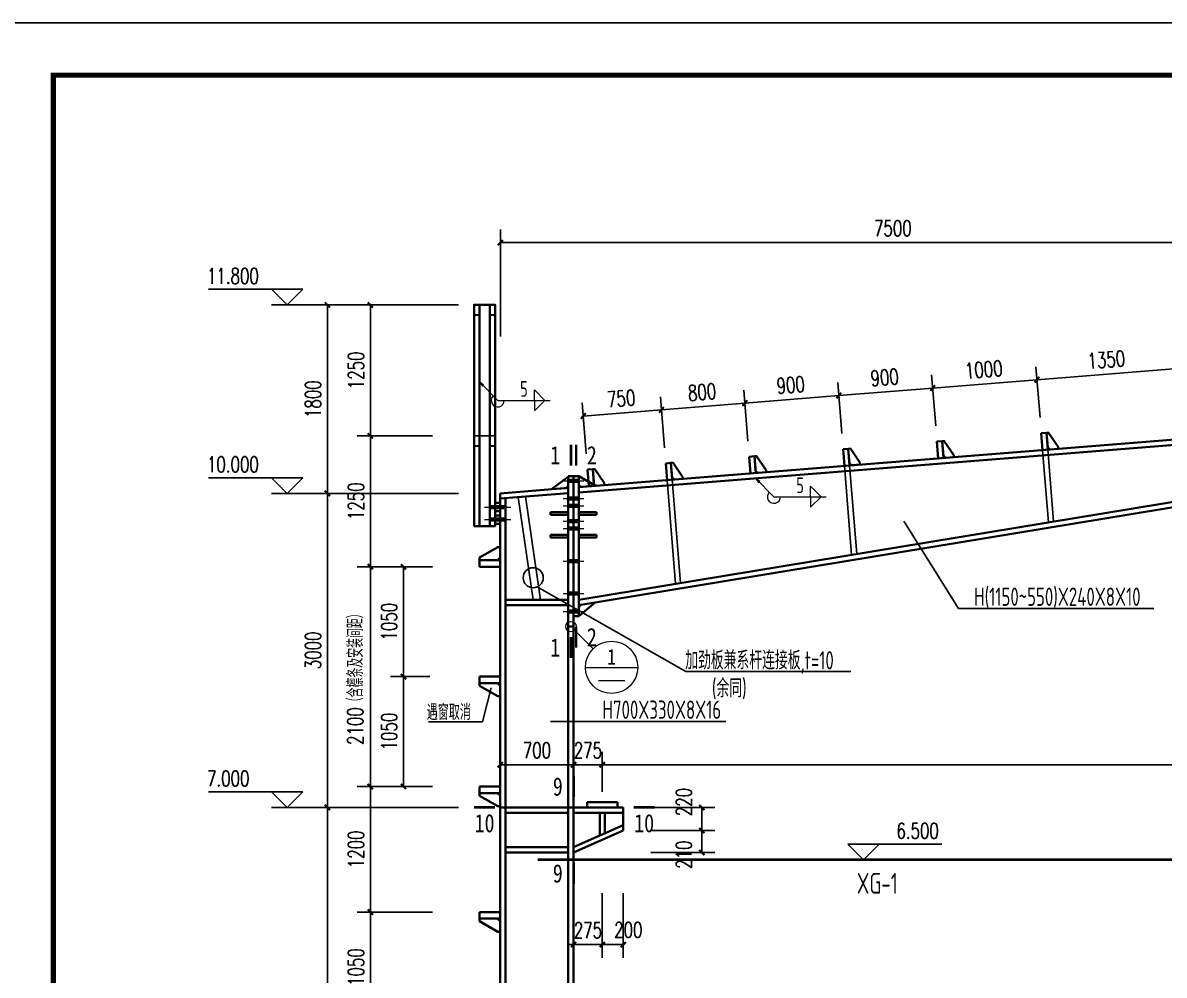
# Model space of a CAD drawing. Extents: x 14475413 to 15955882, y -732572 to -282951.
# Drawn here: x 15561660 to 15583471, y -554589 to -536394 of the extents above; entities that cross this region are included whole.
import ezdxf
from ezdxf.enums import TextEntityAlignment as Align

# ---------------------------------------------------------------- set-up
doc = ezdxf.new("R2010")
doc.units = 0
doc.header["$LTSCALE"] = 1000
doc.header["$MEASUREMENT"] = 0
doc.linetypes.add('DOTE', pattern=[2.42, 2, -0.2, 0.02, -0.2])
for name, color, linetype, lineweight in [('10', 7, 'Continuous', 35), ('114', 2, 'Continuous', 18), ('12', 2, 'Continuous', 35), ('14', 2, 'Continuous', 35), ('墙线__粗线', 7, 'Continuous', 18), ('焊缝标注', 9, 'Continuous', 18), ('索引符号标注', 9, 'Continuous', 18)]:
    doc.layers.add(name, color=color, linetype=linetype, lineweight=lineweight)
for name, color, linetype in [('3T_WOOD', 21, 'Continuous'), ('BALCONY', 6, 'Continuous'), ('FRAMING', 2, 'Continuous'), ('PUB_DIM', 3, 'Continuous'), ('PUB_TEXT', 7, 'Continuous'), ('TK', 4, 'Continuous')]:
    doc.layers.add(name, color=color, linetype=linetype)
doc.styles.add('_TCH_DIM', font='SIMPLEX', dxfattribs={"bigfont": 'GBCBIG'})
doc.styles.add('_TCH_DIM_T3', font='SIMPLEX', dxfattribs={"width": 0.705882, "bigfont": 'GBCBIG'})
doc.styles.add('FromPkpm', font='Pkpmeng', dxfattribs={"width": 0.7, "bigfont": 'hztxt'})
doc.styles.add('TSSD_Dimension', font='Tssdeng.shx', dxfattribs={"width": 0.7, "bigfont": 'hztxt.shx'})
doc.styles.add('TSSD_REIN', font='tssdeng.shx', dxfattribs={"width": 0.7, "bigfont": 'tssdchn.shx'})
doc.styles.add('图框字体', font='', dxfattribs={"width": 0.8})
doc.styles.add('宋体', font='', dxfattribs={"width": 0.8})
doc.styles.get('图框字体').set_extended_font_data('NSimSun')
doc.styles.get('宋体').set_extended_font_data('SimSun')
doc.dimstyles.new('_TCH_ARCH&&100', dxfattribs={"dimtxt": 297.5, "dimasz": 100, "dimexe": 250, "dimexo": 300, "dimgap": 126.25, "dimtad": 1, "dimdec": 0, "dimzin": 0, "dimdsep": 46, "dimtxsty": '_TCH_DIM_T3', "dimblk": 'ARCHTICK', "dimcen": 0.09, "dimclrt": 7, "dimazin": 2, "dimtfac": 1, "dimtdec": 0, "dimtix": 1, "dimtmove": 2, "dimatfit": 3, "dimfxl": 0, "dimtolj": 1, "dimtzin": 0, "dimarcsym": 0})

# ---------------------------------------------------------------- blocks, each defined once
blk = doc.blocks.new('w453w53')
at = {"layer": '12', "color": 4}
for p, q in [((473598, 1381074, -5700), (474078, 1381074, -5700)), ((473598, 1380924, -5700), (473598, 1381074, -5700)), ((473598, 1381074, -5700), (474078, 1381074, -5700)), ((474078, 1381074, -5700), (474078, 1380925, -5700)), ((473598, 1380924, -5700), (473598, 1380864, -5700)), ((473598, 1380864, -5700), (474019, 1380624, -5700)), ((474078, 1380865, -5700), (474018, 1380924, -5700)), ((474078, 1380625, -5700), (474078, 1380865, -5700)), ((474019, 1380624, -5700), (474078, 1380625, -5700))]:
    blk.add_line(p, q, dxfattribs=at)
at = {"layer": '12', "color": 4, "elevation": -5700}
blk.add_lwpolyline([(474078, 1380925), (473598, 1380925)], dxfattribs=at)
blk = doc.blocks.new('GeYuanFrame_70858531', base_point=(20.09, 4.53))
at = {"layer": 'TK'}
blk.add_lwpolyline([(20.09, 4.53), (20.09, 598.53), (1491.09, 598.53), (1491.09, 4.53)], close=True, dxfattribs=at)
at = {"layer": 'TK', "const_width": 1}
blk.add_lwpolyline([(45.09, 588.53), (1481.09, 588.53), (1481.09, 14.53), (45.09, 14.53)], close=True, dxfattribs=at)
blk = doc.blocks.new('_ArchTick')
at = {"color": 0, "linetype": 'ByBlock', "const_width": 0.4}
blk.add_lwpolyline([(-0.5, -0.5), (0.5, 0.5)], dxfattribs=at)
blk = doc.blocks.new('*D795')
at = {"layer": 'Defpoints', "color": 0}
for p in [(15567481, -551384), (15570284, -551384), (15570284, -565385)]:
    blk.add_point(p, dxfattribs=at)
at = {"layer": 'PUB_DIM', "color": 0, "lineweight": -2}
for p, q in [((15569984, -551384), (15567231, -551384)), ((15567481, -565385), (15567481, -551384)), ((15569984, -565385), (15567231, -565385))]:
    blk.add_line(p, q, dxfattribs=at)
at = {"layer": 'PUB_DIM', "color": 0, "lineweight": -2, "xscale": 100, "yscale": 100, "zscale": 100}
for p, rotation in [((15567481, -551384), 90), ((15567481, -565385), 270)]:
    blk.add_blockref('_ArchTick', p, dxfattribs=dict(at, rotation=rotation))
at = {"layer": 'PUB_DIM', "color": 7, "insert": (15567206, -558385), "char_height": 297.5, "attachment_point": 5, "rotation": 90, "style": '_TCH_DIM_T3'}
blk.add_mtext('\\A1;7000', dxfattribs=at)
blk = doc.blocks.new('*D796')
at = {"layer": 'Defpoints', "color": 0}
for p in [(15567481, -545384), (15570284, -545384), (15570284, -551384)]:
    blk.add_point(p, dxfattribs=at)
at = {"layer": 'PUB_DIM', "color": 0, "lineweight": -2}
for p, q in [((15569984, -545384), (15567231, -545384)), ((15567481, -551384), (15567481, -545384)), ((15569984, -551384), (15567231, -551384))]:
    blk.add_line(p, q, dxfattribs=at)
at = {"layer": 'PUB_DIM', "color": 0, "lineweight": -2, "xscale": 100, "yscale": 100, "zscale": 100}
for p, rotation in [((15567481, -545384), 90), ((15567481, -551384), 270)]:
    blk.add_blockref('_ArchTick', p, dxfattribs=dict(at, rotation=rotation))
at = {"layer": 'PUB_DIM', "color": 7, "insert": (15567206, -548384), "char_height": 297.5, "attachment_point": 5, "rotation": 90, "style": '_TCH_DIM_T3'}
blk.add_mtext('\\A1;3000', dxfattribs=at)
blk = doc.blocks.new('*D797')
at = {"layer": 'Defpoints', "color": 0}
for p in [(15567481, -541784), (15570284, -541784), (15570284, -545384)]:
    blk.add_point(p, dxfattribs=at)
at = {"layer": 'PUB_DIM', "color": 0, "lineweight": -2}
for p, q in [((15569984, -541784), (15567231, -541784)), ((15567481, -545384), (15567481, -541784)), ((15569984, -545384), (15567231, -545384))]:
    blk.add_line(p, q, dxfattribs=at)
at = {"layer": 'PUB_DIM', "color": 0, "lineweight": -2, "xscale": 100, "yscale": 100, "zscale": 100}
for p, rotation in [((15567481, -541784), 90), ((15567481, -545384), 270)]:
    blk.add_blockref('_ArchTick', p, dxfattribs=dict(at, rotation=rotation))
at = {"layer": 'PUB_DIM', "color": 7, "insert": (15567206, -543584), "char_height": 297.5, "attachment_point": 5, "rotation": 90, "style": '_TCH_DIM_T3'}
blk.add_mtext('\\A1;1800', dxfattribs=at)
blk = doc.blocks.new('*D801')
at = {"layer": 'Defpoints', "color": 0}
for p in [(15568301, -553385), (15569789, -553385), (15569789, -555485)]:
    blk.add_point(p, dxfattribs=at)
at = {"layer": 'PUB_DIM', "color": 0, "lineweight": -2}
for p, q in [((15569489, -553385), (15568051, -553385)), ((15568301, -555485), (15568301, -553385)), ((15569489, -555485), (15568051, -555485))]:
    blk.add_line(p, q, dxfattribs=at)
at = {"layer": 'PUB_DIM', "color": 0, "lineweight": -2, "xscale": 100, "yscale": 100, "zscale": 100}
for p, rotation in [((15568301, -553385), 90), ((15568301, -555485), 270)]:
    blk.add_blockref('_ArchTick', p, dxfattribs=dict(at, rotation=rotation))
at = {"layer": 'PUB_DIM', "color": 7, "insert": (15568026, -554435), "char_height": 297.5, "attachment_point": 5, "rotation": 90, "style": '_TCH_DIM_T3'}
blk.add_mtext('\\A1;1050', dxfattribs=at)
blk = doc.blocks.new('*D802')
at = {"layer": 'Defpoints', "color": 0}
for p in [(15568301, -550985), (15569789, -550985), (15569789, -553385)]:
    blk.add_point(p, dxfattribs=at)
at = {"layer": 'PUB_DIM', "color": 0, "lineweight": -2}
for p, q in [((15569489, -550985), (15568051, -550985)), ((15568301, -553385), (15568301, -550985)), ((15569489, -553385), (15568051, -553385))]:
    blk.add_line(p, q, dxfattribs=at)
at = {"layer": 'PUB_DIM', "color": 0, "lineweight": -2, "xscale": 100, "yscale": 100, "zscale": 100}
for p, rotation in [((15568301, -550985), 90), ((15568301, -553385), 270)]:
    blk.add_blockref('_ArchTick', p, dxfattribs=dict(at, rotation=rotation))
at = {"layer": 'PUB_DIM', "color": 7, "insert": (15568026, -552185), "char_height": 297.5, "attachment_point": 5, "rotation": 90, "style": '_TCH_DIM_T3'}
blk.add_mtext('\\A1;1200', dxfattribs=at)
blk = doc.blocks.new('*D803')
at = {"layer": 'Defpoints', "color": 0}
for p in [(15568301, -546785), (15569789, -546785), (15569789, -550985)]:
    blk.add_point(p, dxfattribs=at)
at = {"layer": 'PUB_DIM', "color": 0, "lineweight": -2}
for p, q in [((15569489, -546785), (15568051, -546785)), ((15568301, -550985), (15568301, -546785)), ((15569489, -550985), (15568051, -550985))]:
    blk.add_line(p, q, dxfattribs=at)
at = {"layer": 'PUB_DIM', "color": 0, "lineweight": -2, "xscale": 100, "yscale": 100, "zscale": 100}
for p, rotation in [((15568301, -546785), 90), ((15568301, -550985), 270)]:
    blk.add_blockref('_ArchTick', p, dxfattribs=dict(at, rotation=rotation))
at = {"layer": 'PUB_DIM', "color": 7, "insert": (15568016, -548885), "char_height": 297.5, "attachment_point": 5, "rotation": 90, "style": '_TCH_DIM_T3'}
blk.add_mtext('\\A1;2100（含檩条及安装间距）', dxfattribs=at)
blk = doc.blocks.new('*D804')
at = {"layer": 'Defpoints', "color": 0}
for p in [(15568301, -544285), (15569789, -544285), (15569789, -546785)]:
    blk.add_point(p, dxfattribs=at)
at = {"layer": 'PUB_DIM', "color": 0, "lineweight": -2}
for p, q in [((15569489, -544285), (15568051, -544285)), ((15568301, -546785), (15568301, -544285)), ((15569489, -546785), (15568051, -546785))]:
    blk.add_line(p, q, dxfattribs=at)
at = {"layer": 'PUB_DIM', "color": 0, "lineweight": -2, "xscale": 100, "yscale": 100, "zscale": 100}
for p, rotation in [((15568301, -544285), 90), ((15568301, -546785), 270)]:
    blk.add_blockref('_ArchTick', p, dxfattribs=dict(at, rotation=rotation))
at = {"layer": 'PUB_DIM', "color": 7, "insert": (15568026, -545535), "char_height": 297.5, "attachment_point": 5, "rotation": 90, "style": '_TCH_DIM_T3'}
blk.add_mtext('\\A1;1250', dxfattribs=at)
blk = doc.blocks.new('*D805')
at = {"layer": 'Defpoints', "color": 0}
for p in [(15568301, -541784), (15569789, -541784), (15569789, -544285)]:
    blk.add_point(p, dxfattribs=at)
at = {"layer": 'PUB_DIM', "color": 0, "lineweight": -2}
for p, q in [((15569489, -541784), (15568051, -541784)), ((15568301, -544285), (15568301, -541784)), ((15569489, -544285), (15568051, -544285))]:
    blk.add_line(p, q, dxfattribs=at)
at = {"layer": 'PUB_DIM', "color": 0, "lineweight": -2, "xscale": 100, "yscale": 100, "zscale": 100}
for p, rotation in [((15568301, -541784), 90), ((15568301, -544285), 270)]:
    blk.add_blockref('_ArchTick', p, dxfattribs=dict(at, rotation=rotation))
at = {"layer": 'PUB_DIM', "color": 7, "insert": (15568026, -543034), "char_height": 297.5, "attachment_point": 5, "rotation": 90, "style": '_TCH_DIM_T3'}
blk.add_mtext('\\A1;1250', dxfattribs=at)
blk = doc.blocks.new('*D808')
at = {"layer": 'Defpoints', "color": 0}
for p in [(15568935, -546785), (15569736, -546785), (15569736, -548885)]:
    blk.add_point(p, dxfattribs=at)
at = {"layer": 'PUB_DIM', "color": 0, "lineweight": -2}
for p, q in [((15569436, -546785), (15568685, -546785)), ((15568935, -548885), (15568935, -546785)), ((15569436, -548885), (15568685, -548885))]:
    blk.add_line(p, q, dxfattribs=at)
at = {"layer": 'PUB_DIM', "color": 0, "lineweight": -2, "xscale": 100, "yscale": 100, "zscale": 100}
for p, rotation in [((15568935, -546785), 90), ((15568935, -548885), 270)]:
    blk.add_blockref('_ArchTick', p, dxfattribs=dict(at, rotation=rotation))
at = {"layer": 'PUB_DIM', "color": 7, "insert": (15568660, -547835), "char_height": 297.5, "attachment_point": 5, "rotation": 90, "style": '_TCH_DIM_T3'}
blk.add_mtext('\\A1;1050', dxfattribs=at)
blk = doc.blocks.new('*D809')
at = {"layer": 'Defpoints', "color": 0}
for p in [(15568935, -548885), (15569736, -548885), (15569736, -550985)]:
    blk.add_point(p, dxfattribs=at)
at = {"layer": 'PUB_DIM', "color": 0, "lineweight": -2}
for p, q in [((15569436, -548885), (15568685, -548885)), ((15568935, -550985), (15568935, -548885)), ((15569436, -550985), (15568685, -550985))]:
    blk.add_line(p, q, dxfattribs=at)
at = {"layer": 'PUB_DIM', "color": 0, "lineweight": -2, "xscale": 100, "yscale": 100, "zscale": 100}
for p, rotation in [((15568935, -548885), 90), ((15568935, -550985), 270)]:
    blk.add_blockref('_ArchTick', p, dxfattribs=dict(at, rotation=rotation))
at = {"layer": 'PUB_DIM', "color": 7, "insert": (15568660, -549935), "char_height": 297.5, "attachment_point": 5, "rotation": 90, "style": '_TCH_DIM_T3'}
blk.add_mtext('\\A1;1050', dxfattribs=at)
blk = doc.blocks.new('*D825')
at = {"layer": 'Defpoints', "color": 0}
for p in [(15573362, -551384), (15574636, -551384), (15573362, -551824)]:
    blk.add_point(p, dxfattribs=at)
at = {"layer": 'PUB_DIM', "color": 0, "lineweight": -2}
for p, q in [((15573662, -551384), (15574886, -551384)), ((15574636, -551824), (15574636, -551384)), ((15573662, -551824), (15574886, -551824))]:
    blk.add_line(p, q, dxfattribs=at)
at = {"layer": 'PUB_DIM', "color": 0, "lineweight": -2, "xscale": 100, "yscale": 100, "zscale": 100}
for p, rotation in [((15574636, -551384), 90), ((15574636, -551824), 270)]:
    blk.add_blockref('_ArchTick', p, dxfattribs=dict(at, rotation=rotation))
at = {"layer": 'PUB_DIM', "color": 7, "insert": (15574291, -551281), "char_height": 297.5, "attachment_point": 5, "rotation": 90, "style": '_TCH_DIM_T3'}
blk.add_mtext('\\A1;220', dxfattribs=at)
blk = doc.blocks.new('*D826')
at = {"layer": 'Defpoints', "color": 0}
for p in [(15573362, -551824), (15574636, -551824), (15573362, -552244)]:
    blk.add_point(p, dxfattribs=at)
at = {"layer": 'PUB_DIM', "color": 0, "lineweight": -2}
for p, q in [((15573662, -551824), (15574886, -551824)), ((15574636, -552244), (15574636, -551824)), ((15573662, -552244), (15574886, -552244))]:
    blk.add_line(p, q, dxfattribs=at)
at = {"layer": 'PUB_DIM', "color": 0, "lineweight": -2, "xscale": 100, "yscale": 100, "zscale": 100}
for p, rotation in [((15574636, -551824), 90), ((15574636, -552244), 270)]:
    blk.add_blockref('_ArchTick', p, dxfattribs=dict(at, rotation=rotation))
at = {"layer": 'PUB_DIM', "color": 7, "insert": (15574291, -552287), "char_height": 297.5, "attachment_point": 5, "rotation": 90, "style": '_TCH_DIM_T3'}
blk.add_mtext('\\A1;210', dxfattribs=at)
blk = doc.blocks.new('*D827')
at = {"layer": 'Defpoints', "color": 0}
for p in [(15572734, -552719), (15573134, -552719), (15573134, -554005)]:
    blk.add_point(p, dxfattribs=at)
at = {"layer": 'PUB_DIM', "color": 0, "lineweight": -2}
for p, q in [((15572734, -553019), (15572734, -554255)), ((15573134, -553019), (15573134, -554255)), ((15572734, -554005), (15573134, -554005))]:
    blk.add_line(p, q, dxfattribs=at)
at = {"layer": 'PUB_DIM', "color": 0, "lineweight": -2, "xscale": 100, "yscale": 100, "zscale": 100, "rotation": 180}
blk.add_blockref('_ArchTick', (15572734, -554005), dxfattribs=at)
at = {"layer": 'PUB_DIM', "color": 0, "lineweight": -2, "xscale": 100, "yscale": 100, "zscale": 100}
blk.add_blockref('_ArchTick', (15573134, -554005), dxfattribs=at)
at = {"layer": 'PUB_DIM', "color": 7, "insert": (15573231, -553723), "char_height": 297.5, "attachment_point": 5, "style": '_TCH_DIM_T3'}
blk.add_mtext('\\A1;200', dxfattribs=at)
blk = doc.blocks.new('*D828')
at = {"layer": 'Defpoints', "color": 0}
for p in [(15572184, -552719), (15572734, -552719), (15572734, -554005)]:
    blk.add_point(p, dxfattribs=at)
at = {"layer": 'PUB_DIM', "color": 0, "lineweight": -2}
for p, q in [((15572184, -553019), (15572184, -554255)), ((15572734, -553019), (15572734, -554255)), ((15572184, -554005), (15572084, -554005)), ((15572184, -554005), (15572734, -554005)), ((15572734, -554005), (15572834, -554005))]:
    blk.add_line(p, q, dxfattribs=at)
at = {"layer": 'PUB_DIM', "color": 0, "lineweight": -2, "xscale": 100, "yscale": 100, "zscale": 100}
blk.add_blockref('_ArchTick', (15572184, -554005), dxfattribs=at)
at = {"layer": 'PUB_DIM', "color": 0, "lineweight": -2, "xscale": 100, "yscale": 100, "zscale": 100, "rotation": 180}
blk.add_blockref('_ArchTick', (15572734, -554005), dxfattribs=at)
at = {"layer": 'PUB_DIM', "color": 7, "insert": (15572459, -553730), "char_height": 297.5, "attachment_point": 5, "style": '_TCH_DIM_T3'}
blk.add_mtext('\\A1;275', dxfattribs=at)
blk = doc.blocks.new('*D843')
at = {"layer": 'Defpoints', "color": 0}
for p in [(15572184, -550569), (15570784, -551384), (15572184, -551384)]:
    blk.add_point(p, dxfattribs=at)
at = {"layer": 'PUB_DIM', "color": 0, "lineweight": -2}
for p, q in [((15570784, -551084), (15570784, -550319)), ((15572184, -551084), (15572184, -550319)), ((15570784, -550569), (15572184, -550569))]:
    blk.add_line(p, q, dxfattribs=at)
at = {"layer": 'PUB_DIM', "color": 0, "lineweight": -2, "xscale": 100, "yscale": 100, "zscale": 100, "rotation": 180}
blk.add_blockref('_ArchTick', (15570784, -550569), dxfattribs=at)
at = {"layer": 'PUB_DIM', "color": 0, "lineweight": -2, "xscale": 100, "yscale": 100, "zscale": 100}
blk.add_blockref('_ArchTick', (15572184, -550569), dxfattribs=at)
at = {"layer": 'PUB_DIM', "color": 7, "insert": (15571484, -550294), "char_height": 297.5, "attachment_point": 5, "style": '_TCH_DIM_T3'}
blk.add_mtext('\\A1;700', dxfattribs=at)
blk = doc.blocks.new('*D844')
at = {"layer": 'Defpoints', "color": 0}
for p in [(15572734, -550569), (15572184, -551384), (15572734, -551384)]:
    blk.add_point(p, dxfattribs=at)
at = {"layer": 'PUB_DIM', "color": 0, "lineweight": -2}
for p, q in [((15572184, -551084), (15572184, -550319)), ((15572734, -551084), (15572734, -550319)), ((15572184, -550569), (15572084, -550569)), ((15572184, -550569), (15572734, -550569)), ((15572734, -550569), (15572834, -550569))]:
    blk.add_line(p, q, dxfattribs=at)
at = {"layer": 'PUB_DIM', "color": 0, "lineweight": -2, "xscale": 100, "yscale": 100, "zscale": 100}
blk.add_blockref('_ArchTick', (15572184, -550569), dxfattribs=at)
at = {"layer": 'PUB_DIM', "color": 0, "lineweight": -2, "xscale": 100, "yscale": 100, "zscale": 100, "rotation": 180}
blk.add_blockref('_ArchTick', (15572734, -550569), dxfattribs=at)
at = {"layer": 'PUB_DIM', "color": 7, "insert": (15572459, -550294), "char_height": 297.5, "attachment_point": 5, "style": '_TCH_DIM_T3'}
blk.add_mtext('\\A1;275', dxfattribs=at)
blk = doc.blocks.new('*D845')
at = {"layer": 'Defpoints', "color": 0}
for p in [(15629734, -550569), (15572734, -551384), (15629734, -551384)]:
    blk.add_point(p, dxfattribs=at)
at = {"layer": 'PUB_DIM', "color": 0, "lineweight": -2}
for p, q in [((15572734, -551084), (15572734, -550319)), ((15629734, -551084), (15629734, -550319)), ((15572734, -550569), (15629734, -550569))]:
    blk.add_line(p, q, dxfattribs=at)
at = {"layer": 'PUB_DIM', "color": 0, "lineweight": -2, "xscale": 100, "yscale": 100, "zscale": 100, "rotation": 180}
blk.add_blockref('_ArchTick', (15572734, -550569), dxfattribs=at)
at = {"layer": 'PUB_DIM', "color": 0, "lineweight": -2, "xscale": 100, "yscale": 100, "zscale": 100}
blk.add_blockref('_ArchTick', (15629734, -550569), dxfattribs=at)
at = {"layer": 'PUB_DIM', "color": 7, "insert": (15601234, -550294), "char_height": 297.5, "attachment_point": 5, "style": '_TCH_DIM_T3'}
blk.add_mtext('\\A1;28500', dxfattribs=at)
blk = doc.blocks.new('*D852')
at = {"layer": 'Defpoints', "color": 0}
for p in [(15573864, -543787), (15573946, -544810), (15572451, -544930)]:
    blk.add_point(p, dxfattribs=at)
at = {"layer": 'PUB_DIM', "color": 0, "lineweight": -2}
for p, q in [((15573922, -544511), (15573844, -543537)), ((15572427, -544631), (15572349, -543657)), ((15572369, -543906), (15573864, -543787))]:
    blk.add_line(p, q, dxfattribs=at)
at = {"layer": 'PUB_DIM', "color": 0, "lineweight": -2, "xscale": 100, "yscale": 100, "zscale": 100}
for p, rotation in [((15573864, -543787), 4.577762050040991), ((15572369, -543906), 184.577762050041)]:
    blk.add_blockref('_ArchTick', p, dxfattribs=dict(at, rotation=rotation))
at = {"layer": 'PUB_DIM', "color": 7, "insert": (15573095, -543572), "char_height": 297.5, "attachment_point": 5, "rotation": 4.5778, "style": '_TCH_DIM_T3'}
blk.add_mtext('\\A1;750', dxfattribs=at)
blk = doc.blocks.new('*D853')
at = {"layer": 'Defpoints', "color": 0}
for p in [(15575459, -543659), (15573946, -544810), (15575541, -544683)]:
    blk.add_point(p, dxfattribs=at)
at = {"layer": 'PUB_DIM', "color": 0, "lineweight": -2}
for p, q in [((15573922, -544511), (15573844, -543537)), ((15575517, -544384), (15575439, -543410)), ((15573864, -543787), (15575459, -543659))]:
    blk.add_line(p, q, dxfattribs=at)
at = {"layer": 'PUB_DIM', "color": 0, "lineweight": -2, "xscale": 100, "yscale": 100, "zscale": 100}
for p, rotation in [((15573864, -543787), 184.5777620500376), ((15575459, -543659), 4.577762050037607)]:
    blk.add_blockref('_ArchTick', p, dxfattribs=dict(at, rotation=rotation))
at = {"layer": 'PUB_DIM', "color": 7, "insert": (15574640, -543449), "char_height": 297.5, "attachment_point": 5, "rotation": 4.5778, "style": '_TCH_DIM_T3'}
blk.add_mtext('\\A1;800', dxfattribs=at)
blk = doc.blocks.new('*D854')
at = {"layer": 'Defpoints', "color": 0}
for p in [(15577254, -543515), (15577336, -544539), (15575541, -544683)]:
    blk.add_point(p, dxfattribs=at)
at = {"layer": 'PUB_DIM', "color": 0, "lineweight": -2}
for p, q in [((15577312, -544240), (15577234, -543266)), ((15575517, -544384), (15575439, -543410)), ((15575459, -543659), (15577254, -543515))]:
    blk.add_line(p, q, dxfattribs=at)
at = {"layer": 'PUB_DIM', "color": 0, "lineweight": -2, "xscale": 100, "yscale": 100, "zscale": 100}
for p, rotation in [((15577254, -543515), 4.577762050038204), ((15575459, -543659), 184.5777620500382)]:
    blk.add_blockref('_ArchTick', p, dxfattribs=dict(at, rotation=rotation))
at = {"layer": 'PUB_DIM', "color": 7, "insert": (15576334, -543313), "char_height": 297.5, "attachment_point": 5, "rotation": 4.5778, "style": '_TCH_DIM_T3'}
blk.add_mtext('\\A1;900', dxfattribs=at)
blk = doc.blocks.new('*D855')
at = {"layer": 'Defpoints', "color": 0}
for p in [(15579048, -543372), (15579130, -544395), (15577336, -544539)]:
    blk.add_point(p, dxfattribs=at)
at = {"layer": 'PUB_DIM', "color": 0, "lineweight": -2}
for p, q in [((15577312, -544240), (15577234, -543266)), ((15579106, -544096), (15579028, -543122)), ((15577254, -543515), (15579048, -543372))]:
    blk.add_line(p, q, dxfattribs=at)
at = {"layer": 'PUB_DIM', "color": 0, "lineweight": -2, "xscale": 100, "yscale": 100, "zscale": 100}
for p, rotation in [((15579048, -543372), 4.57776205003912), ((15577254, -543515), 184.5777620500391)]:
    blk.add_blockref('_ArchTick', p, dxfattribs=dict(at, rotation=rotation))
at = {"layer": 'PUB_DIM', "color": 7, "insert": (15578129, -543169), "char_height": 297.5, "attachment_point": 5, "rotation": 4.5778, "style": '_TCH_DIM_T3'}
blk.add_mtext('\\A1;900', dxfattribs=at)
blk = doc.blocks.new('*D856')
at = {"layer": 'Defpoints', "color": 0}
for p in [(15581041, -543212), (15579130, -544395), (15581123, -544236)]:
    blk.add_point(p, dxfattribs=at)
at = {"layer": 'PUB_DIM', "color": 0, "lineweight": -2}
for p, q in [((15581099, -543937), (15581021, -542963)), ((15579106, -544096), (15579028, -543122)), ((15579048, -543372), (15581041, -543212))]:
    blk.add_line(p, q, dxfattribs=at)
at = {"layer": 'PUB_DIM', "color": 0, "lineweight": -2, "xscale": 100, "yscale": 100, "zscale": 100}
for p, rotation in [((15579048, -543372), 184.5777620500373), ((15581041, -543212), 4.577762050037352)]:
    blk.add_blockref('_ArchTick', p, dxfattribs=dict(at, rotation=rotation))
at = {"layer": 'PUB_DIM', "color": 7, "insert": (15580023, -543018), "char_height": 297.5, "attachment_point": 5, "rotation": 4.5778, "style": '_TCH_DIM_T3'}
blk.add_mtext('\\A1;1000', dxfattribs=at)
blk = doc.blocks.new('*D857')
at = {"layer": 'Defpoints', "color": 0}
for p in [(15583733, -542996), (15583815, -544020), (15581123, -544236)]:
    blk.add_point(p, dxfattribs=at)
at = {"layer": 'PUB_DIM', "color": 0, "lineweight": -2}
for p, q in [((15583791, -543721), (15583713, -542747)), ((15581099, -543937), (15581021, -542963)), ((15581041, -543212), (15583733, -542996))]:
    blk.add_line(p, q, dxfattribs=at)
at = {"layer": 'PUB_DIM', "color": 0, "lineweight": -2, "xscale": 100, "yscale": 100, "zscale": 100}
for p, rotation in [((15583733, -542996), 4.57776205003879), ((15581041, -543212), 184.5777620500388)]:
    blk.add_blockref('_ArchTick', p, dxfattribs=dict(at, rotation=rotation))
at = {"layer": 'PUB_DIM', "color": 7, "insert": (15582365, -542830), "char_height": 297.5, "attachment_point": 5, "rotation": 4.5778, "style": '_TCH_DIM_T3'}
blk.add_mtext('\\A1;1350', dxfattribs=at)
blk = doc.blocks.new('*D876')
at = {"layer": 'Defpoints', "color": 0}
for p in [(15585786, -540593), (15570786, -542684), (15585786, -542684)]:
    blk.add_point(p, dxfattribs=at)
at = {"layer": 'PUB_DIM', "color": 0, "lineweight": -2}
for p, q in [((15570786, -542384), (15570786, -540343)), ((15585786, -542384), (15585786, -540343)), ((15570786, -540593), (15585786, -540593))]:
    blk.add_line(p, q, dxfattribs=at)
at = {"layer": 'PUB_DIM', "color": 0, "lineweight": -2, "xscale": 100, "yscale": 100, "zscale": 100, "rotation": 180}
blk.add_blockref('_ArchTick', (15570786, -540593), dxfattribs=at)
at = {"layer": 'PUB_DIM', "color": 0, "lineweight": -2, "xscale": 100, "yscale": 100, "zscale": 100}
blk.add_blockref('_ArchTick', (15585786, -540593), dxfattribs=at)
at = {"layer": 'PUB_DIM', "color": 7, "insert": (15578286, -540318), "char_height": 297.5, "attachment_point": 5, "style": '_TCH_DIM_T3'}
blk.add_mtext('\\A1;7500', dxfattribs=at)

msp = doc.modelspace()

# ---------------------------------------------------------------- hatches: boundary and pattern name
at = {"layer": '焊缝标注'}
for points in [[(15570383.8, -543253.3), (15570443.7, -543334.8), (15570464.9, -543313.6)], [(15575660.8, -545094.6), (15575720.7, -545176.1), (15575741.9, -545154.9)]]:
    msp.add_hatch(color=256, dxfattribs=at).paths.add_polyline_path(points)

# ---------------------------------------------------------------- linework, layer by layer
at = {"color": 3, "lineweight": 35, "ltscale": 100}
for p, q in [((15570283.8, -546008.7), (15570283.8, -541784.5)), ((15570283.8, -541784.5), (15570383.8, -541784.5)), ((15570283.8, -541784.5), (15570683.8, -541784.5)), ((15570383.8, -546008.7), (15570383.8, -541784.5)), ((15570583.8, -546008.7), (15570583.8, -541784.5)), ((15570583.8, -541784.5), (15570683.8, -541784.5)), ((15570683.8, -546008.7), (15570683.8, -541784.5)), ((15572283.8, -545264.5), (15585783.8, -544184.5)), ((15572283.8, -545364.8), (15585791.8, -544284.1)), ((15572283.8, -547418.2), (15585863.5, -545180.9)), ((15572283.8, -547519.5), (15585871.5, -545280.9)), ((15570783.8, -545484.8), (15570883.8, -545476.8)), ((15570783.8, -551384.5), (15570783.8, -545484.8)), ((15570883.8, -551384.5), (15570883.8, -545476.8)), ((15570283.8, -546008.7), (15570683.8, -546008.7)), ((15572083.8, -551384.5), (15572083.8, -547929.5)), ((15572083.8, -547929.5), (15572183.8, -547929.5)), ((15572183.8, -551384.5), (15572183.8, -547929.5)), ((15570783.8, -565284.5), (15570783.8, -551384.5)), ((15570783.8, -551384.5), (15570883.8, -551384.5)), ((15570883.8, -565284.5), (15570883.8, -551384.5)), ((15570883.8, -551384.5), (15572083.8, -551384.5)), ((15572083.8, -565284.5), (15572083.8, -551384.5)), ((15572083.8, -551384.5), (15572183.8, -551384.5)), ((15572183.8, -565284.5), (15572183.8, -551384.5))]:
    msp.add_line(p, q, dxfattribs=at)
at = {"const_width": 37.7}
for points in [[(15570383.8, -541978.3), (15570283.8, -541978.3), (15570283.8, -541784.5), (15570683.8, -541784.5), (15570683.8, -541978.3), (15570586.5, -541978.3)], [(15570383.8, -544478.3), (15570283.8, -544478.3), (15570283.8, -544284.5), (15570683.8, -544284.5), (15570683.8, -544478.3), (15570586.5, -544478.3)]]:
    msp.add_lwpolyline(points, dxfattribs=at)
at = {"layer": '10', "lineweight": 35, "ltscale": 100, "const_width": 50}
for points in [[(15572133.8, -544454), (15572133.8, -544854)], [(15572233.8, -544454), (15572233.8, -544854)], [(15572233.8, -548329.5), (15572233.8, -547929.5)], [(15572133.8, -548529.5), (15572133.8, -548129.5)], [(15572183.8, -550784.5), (15572183.8, -551184.5)], [(15570283.8, -551384.5), (15570683.8, -551384.5)], [(15573733.8, -551384.5), (15573333.8, -551384.5)], [(15572183.8, -552844.5), (15572183.8, -552444.5)]]:
    msp.add_lwpolyline(points, dxfattribs=at)
at = {"layer": '114', "lineweight": 18, "ltscale": 100}
for p, q in [((15571983.8, -545144.5), (15572383.8, -545144.5)), ((15571983.8, -545484.8), (15572383.8, -545484.8)), ((15570483.8, -545644.8), (15570983.8, -545644.8)), ((15571983.8, -545624.8), (15572383.8, -545624.8)), ((15570483.8, -545884.8), (15570983.8, -545884.8)), ((15571983.8, -545914.8), (15572383.8, -545914.8)), ((15571983.8, -546054.8), (15572383.8, -546054.8)), ((15571983.8, -546676.8), (15572383.8, -546676.8)), ((15571983.8, -547298.2), (15572383.8, -547298.2)), ((15571983.8, -547639.5), (15572383.8, -547639.5))]:
    msp.add_line(p, q, dxfattribs=at)
at = {"layer": '114', "color": 1, "lineweight": 70, "ltscale": 100}
for p, q in [((15572083.8, -545144.5), (15572283.8, -545144.5)), ((15572083.8, -545484.8), (15572283.8, -545484.8)), ((15570583.8, -545644.8), (15570883.8, -545644.8)), ((15572083.8, -545624.8), (15572283.8, -545624.8)), ((15570583.8, -545884.8), (15570883.8, -545884.8)), ((15572083.8, -545914.8), (15572283.8, -545914.8)), ((15572083.8, -546054.8), (15572283.8, -546054.8)), ((15572083.8, -546676.8), (15572283.8, -546676.8)), ((15572083.8, -547298.2), (15572283.8, -547298.2)), ((15572083.8, -547639.5), (15572283.8, -547639.5))]:
    msp.add_line(p, q, dxfattribs=at)
at = {"layer": '12', "lineweight": 35, "ltscale": 100}
for p, q in [((15579229.4, -544387.8), (15579129.8, -544395.8)), ((15579129.8, -544395.8), (15579155.3, -544714.7)), ((15579254.9, -544706.8), (15579229.4, -544387.8)), ((15581223.1, -544228.3), (15581123.4, -544236.3)), ((15581123.4, -544236.3), (15581148.9, -544555.2)), ((15581248.6, -544547.3), (15581223.1, -544228.3)), ((15577435.2, -544531.3), (15577335.5, -544539.3)), ((15577335.5, -544539.3), (15577361, -544858.3)), ((15577460.7, -544850.3), (15577435.2, -544531.3)), ((15581148.9, -544555.2), (15581248.6, -544547.3)), ((15574046, -544802.5), (15573946.3, -544810.5)), ((15573946.3, -544810.5), (15573971.8, -545129.4)), ((15574071.5, -545121.5), (15574046, -544802.5)), ((15575640.9, -544674.8), (15575541.2, -544682.8)), ((15575541.2, -544682.8), (15575566.7, -545001.7)), ((15575666.4, -544993.8), (15575640.9, -544674.8)), ((15577361, -544858.3), (15577460.7, -544850.3)), ((15579155.3, -544714.7), (15579254.9, -544706.8)), ((15572550.8, -544922.2), (15572451.1, -544930.2)), ((15572451.1, -544930.2), (15572476.6, -545249.2)), ((15572576.3, -545241.2), (15572550.8, -544922.2)), ((15575566.7, -545001.7), (15575666.4, -544993.8)), ((15572476.6, -545249.2), (15572576.3, -545241.2)), ((15573971.8, -545129.4), (15574071.5, -545121.5))]:
    msp.add_line(p, q, dxfattribs=at)
for points in [[(15579451.1, -544650.9), (15579454.3, -544690.8), (15579294.8, -544703.6), (15579251.8, -544666.9), (15579229.4, -544387.8), (15579269.3, -544384.6)], [(15581444.8, -544491.5), (15581447.9, -544531.3), (15581288.5, -544544.1), (15581245.4, -544507.4), (15581223.1, -544228.3), (15581262.9, -544225.1)], [(15577656.9, -544794.5), (15577660, -544834.4), (15577500.6, -544847.1), (15577457.5, -544810.4), (15577435.2, -544531.3), (15577475, -544528.1)], [(15574267.7, -545065.7), (15574270.9, -545105.5), (15574111.4, -545118.3), (15574068.3, -545081.6), (15574046, -544802.5), (15574085.9, -544799.3)], [(15575862.6, -544938), (15575865.8, -544977.8), (15575706.3, -544990.6), (15575663.2, -544953.9), (15575640.9, -544674.8), (15575680.8, -544671.6)], [(15572772.5, -545185.4), (15572775.7, -545225.3), (15572616.2, -545238), (15572573.1, -545201.3), (15572550.8, -544922.2), (15572590.7, -544919)]]:
    msp.add_lwpolyline(points, close=True, dxfattribs=at)
at = {"layer": '14', "lineweight": 35, "ltscale": 100}
for p, q in [((15571764.8, -545306), (15572083.8, -545070.5)), ((15572083.8, -547929.5), (15572083.8, -545054)), ((15572083.8, -545054), (15572183.8, -545054)), ((15572083.8, -545070.5), (15572083.8, -545240.5)), ((15572183.8, -545054), (15572183.8, -547929.5)), ((15572183.8, -547729.5), (15572183.8, -545054)), ((15572183.8, -545054), (15572283.8, -545054)), ((15572283.8, -545054), (15572283.8, -547729.5)), ((15572283.8, -545224.5), (15572283.8, -545054.5)), ((15572283.8, -545054.5), (15572602.8, -545238.9)), ((15570783.8, -545384.5), (15572083.8, -545280.5)), ((15572043.9, -545283.6), (15571764.8, -545306)), ((15572083.8, -545240.5), (15572043.9, -545283.6)), ((15572083.8, -545280.5), (15572083.8, -545380.8)), ((15572323.7, -545261.3), (15572283.8, -545224.5)), ((15572602.8, -545238.9), (15572323.7, -545261.3)), ((15572083.8, -545380.8), (15570783.8, -545484.8)), ((15570783.8, -545484.8), (15570783.8, -545384.5)), ((15570683.8, -545724.8), (15570683.8, -545564.8)), ((15570683.8, -545564.8), (15570783.8, -545564.8)), ((15570783.8, -545724.8), (15570683.8, -545724.8)), ((15570783.8, -545564.8), (15570783.8, -545724.8)), ((15570683.8, -545964.8), (15570683.8, -545804.8)), ((15570683.8, -545804.8), (15570783.8, -545804.8)), ((15570783.8, -545804.8), (15570783.8, -545964.8)), ((15572083.8, -545744.8), (15571743.8, -545744.8)), ((15571743.8, -545744.8), (15571743.8, -545794.8)), ((15571743.8, -545794.8), (15572083.8, -545794.8)), ((15572083.8, -545794.8), (15572083.8, -545744.8)), ((15572283.8, -545744.8), (15572623.8, -545744.8)), ((15572283.8, -545794.8), (15572283.8, -545744.8)), ((15572623.8, -545794.8), (15572283.8, -545794.8)), ((15572623.8, -545744.8), (15572623.8, -545794.8)), ((15570783.8, -545964.8), (15570683.8, -545964.8)), ((15572083.8, -546174.8), (15571743.8, -546174.8)), ((15571743.8, -546174.8), (15571743.8, -546224.8)), ((15571743.8, -546224.8), (15572083.8, -546224.8)), ((15572083.8, -546224.8), (15572083.8, -546174.8)), ((15572283.8, -546174.8), (15572623.8, -546174.8)), ((15572283.8, -546224.8), (15572283.8, -546174.8)), ((15572623.8, -546224.8), (15572283.8, -546224.8)), ((15572623.8, -546174.8), (15572623.8, -546224.8)), ((15570883.8, -547418.9), (15572083.8, -547418.9)), ((15570883.8, -547518.9), (15570883.8, -547418.9)), ((15572083.8, -547418.9), (15572083.8, -547518.9)), ((15572599.5, -547467.5), (15572283.8, -547729.5)), ((15572323.3, -547513), (15572599.5, -547467.5)), ((15572083.8, -547518.9), (15570883.8, -547518.9)), ((15572283.8, -547559.5), (15572323.3, -547513)), ((15572283.8, -547729.5), (15572283.8, -547559.5)), ((15572283.8, -547729.5), (15572183.8, -547729.5)), ((15572183.8, -547929.5), (15572083.8, -547929.5)), ((15570883.8, -551384.5), (15572083.8, -551384.5)), ((15570883.8, -551484.5), (15570883.8, -551384.5)), ((15572083.8, -551384.5), (15572083.8, -551484.5)), ((15572183.8, -551384.5), (15573133.8, -551384.5)), ((15572183.8, -551484.5), (15572183.8, -551384.5)), ((15572443.8, -551284.5), (15573023.8, -551284.5)), ((15572443.8, -551384.5), (15572443.8, -551284.5)), ((15573023.8, -551384.5), (15572443.8, -551384.5)), ((15573023.8, -551284.5), (15573023.8, -551384.5)), ((15573133.8, -551384.5), (15573133.8, -551484.5)), ((15572083.8, -551484.5), (15570883.8, -551484.5)), ((15573133.8, -551484.5), (15572183.8, -551484.5)), ((15572183.8, -551484.5), (15572183.8, -552144.5)), ((15573133.8, -551484.5), (15572183.8, -551484.5)), ((15572683.8, -551923.4), (15572683.8, -551484.5)), ((15572683.8, -551484.5), (15572783.8, -551484.5)), ((15572783.8, -551484.5), (15572783.8, -551879.2)), ((15573133.8, -551724.5), (15573133.8, -551484.5)), ((15572183.8, -552144.5), (15573133.8, -551724.5)), ((15572183.8, -552144.5), (15573133.8, -551724.5)), ((15573133.8, -551824.5), (15572183.8, -552244.5)), ((15573133.8, -551724.5), (15573133.8, -551824.5)), ((15572783.8, -551879.2), (15572683.8, -551923.4)), ((15570883.8, -552144.5), (15572083.8, -552144.5)), ((15570883.8, -552244.5), (15570883.8, -552144.5)), ((15572083.8, -552244.5), (15570883.8, -552244.5)), ((15572083.8, -552144.5), (15572083.8, -552244.5)), ((15572183.8, -552244.5), (15572183.8, -552144.5))]:
    msp.add_line(p, q, dxfattribs=at)
at = {"layer": '3T_WOOD', "ltscale": 0.5}
for p, q in [((15571126.5, -545457.4), (15571411.3, -547418.9)), ((15571267.2, -545446.1), (15571553.6, -547418.9))]:
    msp.add_line(p, q, dxfattribs=at)
for points in [[(15581148.9, -544555.2), (15581259.6, -545939.4)], [(15581248.6, -544547.3), (15581358.6, -545923.1)], [(15577460.7, -544850.3), (15577596.1, -546543)], [(15577361, -544858.3), (15577497.1, -546559.3)], [(15573971.8, -545128.5), (15574130.6, -547113.9)], [(15574071.4, -545120.5), (15574229.6, -547097.6)]]:
    msp.add_lwpolyline(points, dxfattribs=at)
msp.add_circle((15571413.6, -546995.6), 191.8, dxfattribs=at)
at = {"layer": 'BALCONY'}
for p, q in [((15579543.8, -547585.1, -3.5), (15578493.1, -545917, 0.1)), ((15574327.1, -548784.3), (15571487.9, -547169.7)), ((15579543.8, -547585.1, -3.5), (15583270.9, -547585.1, -3.5)), ((15574327.1, -548784.3), (15577483.6, -548784.3)), ((15571742.3, -549744.4), (15575095.5, -549744.4)), ((15571742.3, -549744.4), (15575095.5, -549744.4))]:
    msp.add_line(p, q, dxfattribs=at)
msp.add_lwpolyline([(15570607.3, -549099.4), (15570444.8, -549748.4), (15569410.3, -549748.4)], dxfattribs=at)
at = {"layer": 'FRAMING', "linetype": 'DOTE', "const_width": 50}
msp.add_lwpolyline([(15571495.8, -552384.6), (15689918.6, -552384.6)], dxfattribs=at)
at = {"layer": 'PUB_DIM'}
for p, q in [((15567009.8, -541484.5), (15565209.8, -541484.5)), ((15566709.8, -541784.5), (15566409.8, -541484.5)), ((15566709.8, -541784.5), (15567009.8, -541484.5)), ((15567684, -541784.5), (15566409.8, -541784.5)), ((15567009.8, -545084.5), (15565209.8, -545084.5)), ((15566709.8, -545384.5), (15566409.8, -545084.5)), ((15566709.8, -545384.5), (15567009.8, -545084.5)), ((15567684, -545384.5), (15566409.8, -545384.5)), ((15567009.8, -551084.5), (15565209.8, -551084.5)), ((15566709.8, -551384.5), (15566409.8, -551084.5)), ((15566709.8, -551384.5), (15567009.8, -551084.5)), ((15567684, -551384.5), (15566409.8, -551384.5)), ((15577725.2, -552384.6), (15577425.2, -552084.6)), ((15577425.2, -552084.6), (15579225.2, -552084.6)), ((15577725.2, -552384.6), (15578025.2, -552084.6)), ((15576717.7, -552384.6), (15578025.2, -552384.6))]:
    msp.add_line(p, q, dxfattribs=at)
at = {"layer": '墙线__粗线', "lineweight": 18, "ltscale": 100}
msp.add_circle((15572133.8, -547929.5), 100, dxfattribs=at)
at = {"layer": '焊缝标注', "lineweight": 18, "ltscale": 100}
for p, q in [((15570383.8, -543253.3), (15570736.4, -543607.9)), ((15571436.4, -543407.9), (15571636.4, -543607.9)), ((15571436.4, -543607.9), (15571436.4, -543407.9)), ((15570736.4, -543607.9), (15571736.4, -543607.9)), ((15571436.4, -543807.9), (15571636.4, -543607.9)), ((15571436.4, -543607.9), (15571436.4, -543807.9)), ((15575660.8, -545094.6), (15576013.3, -545449.2)), ((15576713.3, -545249.2), (15576913.3, -545449.2)), ((15576713.3, -545449.2), (15576713.3, -545249.2)), ((15576013.3, -545449.2), (15577013.3, -545449.2)), ((15576713.3, -545649.2), (15576913.3, -545449.2)), ((15576713.3, -545449.2), (15576713.3, -545649.2))]:
    msp.add_line(p, q, dxfattribs=at)
at = {"layer": '焊缝标注', "linetype": 'Continuous'}
for points in [[(15570383.8, -543253.3), (15570443.7, -543334.8), (15570464.9, -543313.6)], [(15575660.8, -545094.6), (15575720.7, -545176.1), (15575741.9, -545154.9)]]:
    msp.add_lwpolyline(points, close=True, dxfattribs=at)
at = {"layer": '焊缝标注', "lineweight": 18, "ltscale": 100}
for centre, start in [((15570736.4, -543607.9), 134.84027), ((15576013.3, -545449.2), 134.84029)]:
    msp.add_arc(centre, 125, start, 0, dxfattribs=at)
at = {"layer": '索引符号标注', "lineweight": 18, "ltscale": 100}
for p, q in [((15572204.5, -548000.3), (15572558.1, -548353.8)), ((15572411.6, -548707.4), (15573411.6, -548707.4)), ((15572661.6, -548957.4), (15573161.6, -548957.4))]:
    msp.add_line(p, q, dxfattribs=at)
msp.add_circle((15572911.6, -548707.4), 500, dxfattribs=at)

# ---------------------------------------------------------------- block references
at = {"extrusion": (0, 0, -1), "xscale": 0.833125002682209, "yscale": 0.8331249952316284, "zscale": -0.8331250001039336, "rotation": 180}
msp.add_blockref('w453w53', (-15175817.4, 603822.8, -4748.8), dxfattribs=at)
at = {"extrusion": (0, 0, -1), "xscale": -0.833125002682209, "yscale": 0.8331249952316284, "zscale": -0.8331250001039336}
for p in [(-15175817.4, -1699492, -4748.8), (-15175817.4, -1701592, -4748.8), (-15175817.4, -1703992, -4748.8)]:
    msp.add_blockref('w453w53', p, dxfattribs=at)
at = {"layer": '3T_WOOD', "xscale": 100, "yscale": 100, "zscale": 100}
msp.add_blockref('GeYuanFrame_70858531', (15559744.5, -595793.7), dxfattribs=at)

# ---------------------------------------------------------------- texts
at = {"layer": '10', "lineweight": 25, "style": '图框字体', "width": 0.8}
for s, p in [('1', (15571833.8, -544654)), ('2', (15572533.8, -544654)), ('2', (15572533.8, -548129.5)), ('1', (15571833.8, -548329.5)), ('9', (15571883.8, -550984.5)), ('10', (15570483.8, -551684.5)), ('10', (15573533.8, -551684.5)), ('9', (15571883.8, -552644.5))]:
    msp.add_text(s, height=350, dxfattribs=at).set_placement(p, align=Align.MIDDLE_CENTER)
at = {"layer": 'BALCONY', "style": 'TSSD_Dimension', "width": 0.7}
for s, height, p in [('H(1150~550)X240X8X10', 350, (15581429.5, -547357, -3.5)), ('遇窗取消', 300, (15569800.9, -549549.6)), ('H700X330X8X16', 350, (15573871, -549516.4))]:
    msp.add_text(s, height=height, dxfattribs=at).set_placement(p, align=Align.MIDDLE)
at = {"layer": 'BALCONY', "width": 0.7}
for s, height, style, p in [('加劲板兼系杆连接板,t=10', 350, 'TSSD_Dimension', (15574317.8, -548748.7)), ('(余同)', 350, 'TSSD_Dimension', (15574828.1, -549282.2)), ('XG-1', 400, 'TSSD_REIN', (15577597.5, -553035, 2180))]:
    msp.add_text(s, height=height, dxfattribs=dict(at, style=style)).set_placement(p)
at = {"layer": 'PUB_TEXT', "style": '_TCH_DIM', "width": 0.705882}
for s, p in [('11.800', (15565179.8, -541379.5)), ('10.000', (15565179.8, -544979.5)), ('7.000', (15565179.8, -550979.5)), ('6.500', (15578355.2, -551979.6))]:
    msp.add_text(s, height=297.5, dxfattribs=at).set_placement(p)
at = {"layer": '焊缝标注', "lineweight": 25, "style": 'FromPkpm', "width": 0.7}
for p in [(15571236.4, -543537.9), (15576513.3, -545379.2)]:
    msp.add_text('5', height=300, dxfattribs=at).set_placement(p, align=Align.CENTER)
at = {"layer": '索引符号标注', "lineweight": 25, "style": '宋体', "width": 0.8}
msp.add_text('1', height=300, dxfattribs=at).set_placement((15572911.6, -548657.4), align=Align.CENTER)

# ---------------------------------------------------------------- dimensions: what is measured, and where the dimension line sits
at = {"layer": 'PUB_DIM'}
for p1, p2, distance, text, picture, middle in [((15570786.2, -542684.3), (15585786.2, -542684.3), 2090.9, '7500', '*D876', (15578286.2, -540318.4)), ((15570283.8, -545384.5), (15570283.8, -541784.5), 2802.5, '1800', '*D797', (15567206.3, -543584.5)), ((15581123.4, -544235.8), (15583814.8, -544020.3), 1027.2, '1350', '*D857', (15582365.2, -542830)), ((15579129.8, -544395.4), (15581123.4, -544235.8), 1027.2, '1000', '*D856', (15580022.7, -543017.6)), ((15575541.3, -544682.8), (15577335.5, -544539.1), 1027.2, '900', '*D854', (15576334.5, -543312.9)), ((15577335.5, -544539.1), (15579129.8, -544395.4), 1027.2, '900', '*D855', (15578128.7, -543169.2)), ((15573946.3, -544810.5), (15575541.3, -544682.8), 1027.2, '800', '*D853', (15574639.9, -543448.6)), ((15572451.1, -544930.2), (15573946.3, -544810.5), 1027.2, '750', '*D852', (15573094.8, -543572.3)), ((15570283.8, -551384.5), (15570283.8, -545384.5), 2802.5, '3000', '*D796', (15567206.3, -548384.5)), ((15569735.8, -548884.6), (15569735.8, -546784.6), 800.4, '1050', '*D808', (15568660.4, -547834.6)), ((15569735.8, -550984.6), (15569735.8, -548884.6), 800.4, '1050', '*D809', (15568660.4, -549934.6)), ((15570783.8, -551384.5), (15572183.8, -551384.5), 815, '700', '*D843', (15571483.8, -550294.4)), ((15572183.8, -551384.5), (15572733.8, -551384.5), 815, '275', '*D844', (15572458.8, -550294.4)), ((15572733.8, -551384.5), (15629733.8, -551384.5), 815, '28500', '*D845', (15601233.8, -550294.4)), ((15570283.8, -565384.6), (15570283.8, -551384.5), 2802.5, '7000', '*D795', (15567206.3, -558384.5)), ((15572183.8, -552718.8), (15572733.8, -552718.8), -1286.4, '275', '*D828', (15572458.8, -553730.1))]:
    dim = msp.add_aligned_dim(p1=p1, p2=p2, distance=distance, text=text, dimstyle='_TCH_ARCH&&100', dxfattribs=at)
    dim.commit()
    dim.dimension.update_dxf_attribs({"geometry": picture, "text_midpoint": middle})
at = {"layer": 'PUB_DIM', "color": 2}
for p1, p2, text, picture, middle in [((15569789.4, -544284.5), (15569789.4, -541784.5), '1250', '*D805', (15568025.7, -543034.5)), ((15569789.4, -546784.6), (15569789.4, -544284.5), '1250', '*D804', (15568025.7, -545534.6)), ((15569789.4, -550984.6), (15569789.4, -546784.6), '2100（含檩条及安装间距）', '*D803', (15568015.9, -548884.6)), ((15569789.4, -553384.6), (15569789.4, -550984.6), '1200', '*D802', (15568025.7, -552184.6)), ((15569789.4, -555484.6), (15569789.4, -553384.6), '1050', '*D801', (15568025.7, -554434.6))]:
    dim = msp.add_aligned_dim(p1=p1, p2=p2, distance=1488.7, text=text, dimstyle='_TCH_ARCH&&100', dxfattribs=at)
    dim.commit()
    dim.dimension.update_dxf_attribs({"geometry": picture, "text_midpoint": middle})
at = {"layer": 'PUB_DIM'}
for base, p1, p2, angle, text, picture, middle in [((15574636.3, -551384.5), (15573361.7, -551824.4), (15573361.7, -551384.5), 90, '220', '*D825', (15574291.3, -551280.8)), ((15574636.3, -551824.4), (15573361.7, -552244.5), (15573361.7, -551824.4), 90, '210', '*D826', (15574291.3, -552287.1)), ((15573133.8, -554005.1), (15572733.8, -552718.8), (15573133.8, -552718.8), 0, '200', '*D827', (15573231.3, -553722.7))]:
    dim = msp.add_linear_dim(base=base, p1=p1, p2=p2, angle=angle, text=text, dimstyle='_TCH_ARCH&&100', dxfattribs=at)
    dim.commit()
    dim.dimension.update_dxf_attribs({"geometry": picture, "text_midpoint": middle, "dimtype": 161})

doc.saveas('drawing.dxf')
